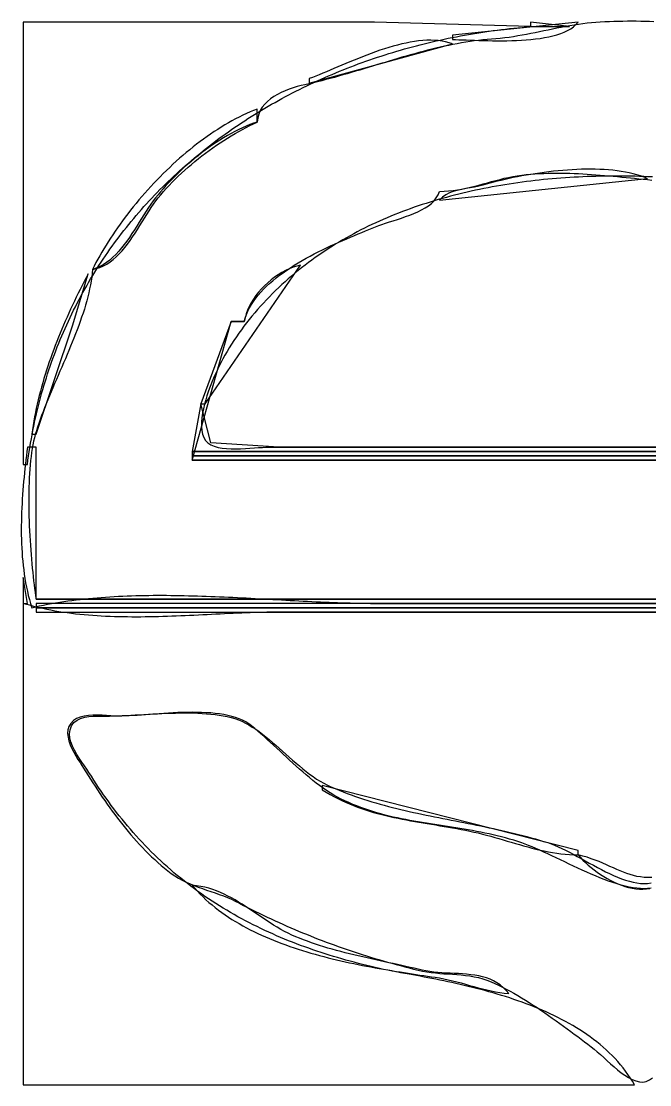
# Model space of a CAD drawing. Extents: x 0 to 287, y 0 to 245.
# Drawn here: x -0.4 to 144.5, y 0 to 245.2 of the extents above; entities that cross this region are included whole.
import ezdxf

# ---------------------------------------------------------------- set-up
doc = ezdxf.new("R2010")
doc.units = 0
for name, color, linetype in [('C137', 137, 'CONTINUOUS'), ('C144', 144, 'CONTINUOUS'), ('C146', 146, 'CONTINUOUS'), ('C152', 152, 'CONTINUOUS'), ('C154', 154, 'CONTINUOUS'), ('C155', 155, 'CONTINUOUS'), ('C156', 156, 'CONTINUOUS'), ('C158', 158, 'CONTINUOUS'), ('C165', 165, 'CONTINUOUS'), ('C166', 166, 'CONTINUOUS'), ('C18', 18, 'CONTINUOUS')]:
    doc.layers.add(name, color=color, linetype=linetype)

msp = doc.modelspace()

# ---------------------------------------------------------------- linework, layer by layer
at = {"layer": 'C137'}
msp.add_lwpolyline([(39, 146), (39, 145), (284, 145), (286, 120), (287, 120), (285, 146), (39, 146)], dxfattribs=at)
at = {"layer": 'C144'}
msp.add_lwpolyline([(51, 176), (48, 176), (41, 157), (42, 157), (64, 189), (63.1328, 188.7893), (62.2618, 188.5101), (61.3913, 188.166), (60.5258, 187.7609), (59.6697, 187.2983), (58.8276, 186.782), (58.0039, 186.2158), (57.203, 185.6033), (56.4295, 184.9483), (55.6877, 184.2545), (54.9822, 183.5256), (54.3173, 182.7654), (53.6977, 181.9774), (53.1277, 181.1656), (52.6118, 180.3335), (52.1544, 179.4849), (51.7601, 178.6236), (51.4333, 177.7531), (51.1784, 176.8774), (51, 176)], dxfattribs=at)
at = {"layer": 'C146'}
msp.add_lwpolyline([(117, 245), (117, 244), (126, 244), (117, 245)], dxfattribs=at)
at = {"layer": 'C152'}
for points in [[(145.4632, 245.1196), (144.4544, 245.1596), (143.4422, 245.1913), (142.4266, 245.2147), (141.4072, 245.2295), (140.384, 245.2356), (139.3568, 245.2326), (138.3254, 245.2206), (137.2896, 245.1992), (136.2493, 245.1683), (135.2042, 245.1277), (134.1543, 245.0772), (133.0994, 245.0166), (132.0393, 244.9459), (131.0462, 244.8639), (130.0532, 244.7614), (129.0601, 244.6402), (128.0668, 244.5021), (127.0731, 244.349), (126.0791, 244.1828), (125.0845, 244.0053), (124.0894, 243.8186), (123.0935, 243.6243), (122.0968, 243.4244), (121.0992, 243.2209), (120.1005, 243.0154), (119.1008, 242.81), (118.0998, 242.6066), (117.0974, 242.4069), (116.0937, 242.2128), (115.0884, 242.0263), (114.0815, 241.8492), (113.0728, 241.6834), (112.0623, 241.5308), (111.0499, 241.3932), (110.0354, 241.2725), (109.0188, 241.1706), (108, 241.0895), (107.0124, 241.0132), (106.0254, 240.9208), (105.039, 240.813), (104.0531, 240.6903), (103.0678, 240.5533), (102.083, 240.4027), (101.0987, 240.2391), (100.115, 240.063), (99.1318, 239.8752), (98.1492, 239.6761), (97.167, 239.4665), (96.1854, 239.2469), (95.2042, 239.0179), (94.2236, 238.7802), (93.2434, 238.5343), (92.2637, 238.2809), (91.2845, 238.0206), (90.3057, 237.7539), (89.3274, 237.4816), (88.3495, 237.2042), (87.3721, 236.9223), (86.3952, 236.6365), (85.4186, 236.3475), (84.4425, 236.0559), (83.4669, 235.7622), (82.4916, 235.4671), (81.5167, 235.1712), (80.5423, 234.8751), (79.5682, 234.5794), (78.5945, 234.2848), (77.6212, 233.9917), (76.6483, 233.701), (75.6757, 233.4131), (74.7035, 233.1286), (73.7317, 232.8482), (72.7602, 232.5726), (71.789, 232.3022), (70.8182, 232.0377), (69.8477, 231.7798), (68.8775, 231.529), (67.9077, 231.286), (66.9381, 231.0513), (65.9689, 230.8256), (65, 230.6095), (64.0996, 230.4004), (63.1794, 230.1581), (62.2497, 229.8804), (61.3206, 229.5649), (60.4028, 229.2094), (59.5064, 228.8116), (58.6418, 228.3691), (57.8194, 227.8797), (57.0495, 227.3411), (56.3425, 226.751), (55.7087, 226.1071), (55.1584, 225.407), (54.7021, 224.6486), (54.35, 223.8295), (54.1125, 222.9473), (54, 222)], [(54, 222), (53.154, 221.7171), (52.3014, 221.401), (51.4436, 221.0529), (50.5816, 220.6742), (49.7166, 220.2662), (48.8498, 219.8303), (47.9823, 219.3679), (47.1154, 218.8803), (46.2502, 218.3688), (45.3879, 217.8349), (44.5296, 217.2798), (43.6765, 216.7049), (42.8299, 216.1117), (41.9908, 215.5013), (41.1605, 214.8753), (40.3401, 214.2349), (39.5308, 213.5815), (38.7338, 212.9165), (37.9502, 212.2412), (37.1812, 211.557), (36.4281, 210.8651), (35.6919, 210.1671), (34.9738, 209.4642), (34.2751, 208.7578), (33.5968, 208.0492), (32.9402, 207.3399), (32.3065, 206.6311), (31.6967, 205.9242), (31.1122, 205.2206), (30.554, 204.5216), (30.0108, 203.8025), (29.4722, 203.045), (28.9363, 202.2544), (28.4013, 201.4364), (27.8653, 200.5964), (27.3266, 199.7399), (26.7834, 198.8724), (26.2338, 197.9995), (25.6761, 197.1267), (25.1084, 196.2594), (24.529, 195.4032), (23.9359, 194.5637), (23.3275, 193.7462), (22.7019, 192.9563), (22.0573, 192.1996), (21.3919, 191.4815), (20.7039, 190.8076), (19.9915, 190.1834), (19.2529, 189.6143), (18.4862, 189.1059), (17.6897, 188.6637), (16.8616, 188.2932), (16, 188), (15.9222, 187.1181), (15.8169, 186.2281), (15.6853, 185.3303), (15.5285, 184.4251), (15.3477, 183.5131), (15.1441, 182.5946), (14.9189, 181.6702), (14.6732, 180.7402), (14.4083, 179.8052), (14.1252, 178.8655), (13.8252, 177.9217), (13.5095, 176.9742), (13.1793, 176.0234), (12.8357, 175.0698), (12.4798, 174.1138), (12.113, 173.156), (11.7363, 172.1966), (11.351, 171.2363), (10.9582, 170.2754), (10.5591, 169.3145), (10.1549, 168.3538), (9.7467, 167.394), (9.3358, 166.4354), (8.9233, 165.4785), (8.5104, 164.5238), (8.0983, 163.5717), (7.6881, 162.6227), (7.2811, 161.6771), (6.8784, 160.7356), (6.4812, 159.7984), (6.0907, 158.8661), (5.7081, 157.9392), (5.3344, 157.018), (4.971, 156.103), (4.619, 155.1947), (4.2796, 154.2935), (3.954, 153.3999), (3.6432, 152.5144), (3.3486, 151.6373), (3.0713, 150.7691), (2.8125, 149.9104), (2.6103, 149.1683), (2.4245, 148.3864), (2.2547, 147.5669), (2.1005, 146.7118), (1.9614, 145.8235), (1.837, 144.904), (1.7268, 143.9555), (1.6305, 142.9802), (1.5475, 141.9803), (1.4775, 140.9579), (1.4199, 139.9151), (1.3745, 138.8542), (1.3406, 137.7773), (1.318, 136.6867), (1.3061, 135.5843), (1.3046, 134.4725), (1.3129, 133.3534), (1.3307, 132.2291), (1.3575, 131.1018), (1.3929, 129.9737), (1.4364, 128.847), (1.4877, 127.7238), (1.5462, 126.6063), (1.6115, 125.4967), (1.6833, 124.397), (1.761, 123.3096), (1.8442, 122.2365), (1.9326, 121.1799), (2.0255, 120.1421), (2.1227, 119.1251), (2.2237, 118.1311), (2.3281, 117.1623), (2.4353, 116.2209), (2.545, 115.309), (2.6568, 114.4287), (2.7702, 113.5824), (2.8847, 112.7721), (3, 112), (248, 112)], [(283, 144), (39, 144), (48, 176), (51, 176), (51.2213, 176.8088), (51.4979, 177.6033), (51.8277, 178.3833), (52.2084, 179.1491), (52.6379, 179.9007), (53.1139, 180.6382), (53.6343, 181.3616), (54.1967, 182.071), (54.7992, 182.7664), (55.4393, 183.4481), (56.115, 184.1159), (56.8241, 184.7701), (57.5642, 185.4106), (58.3333, 186.0376), (59.1292, 186.6511), (59.9496, 187.2511), (60.7923, 187.8379), (61.6552, 188.4113), (62.536, 188.9716), (63.4326, 189.5187), (64.3426, 190.0528), (65.2641, 190.574), (66.1946, 191.0822), (67.1322, 191.5776), (68.0744, 192.0602), (69.0192, 192.5302), (69.9643, 192.9875), (70.9076, 193.4323), (71.8468, 193.8646), (72.7798, 194.2845), (73.7043, 194.6921), (74.6181, 195.0875), (75.5191, 195.4707), (76.405, 195.8417), (77.2736, 196.2008), (78.1228, 196.5478), (78.9504, 196.883), (79.7541, 197.2064), (80.5317, 197.518), (81.281, 197.818), (82, 198.1064), (82.7635, 198.396), (83.5869, 198.6809), (84.4592, 198.9651), (85.3695, 199.2529), (86.3069, 199.5484), (87.2605, 199.8558), (88.2194, 200.1793), (89.1728, 200.5232), (90.1096, 200.8916), (91.019, 201.2886), (91.8901, 201.7185), (92.7121, 202.1854), (93.4739, 202.6936), (94.1647, 203.2473), (94.7736, 203.8505), (95.2897, 204.5076), (95.7021, 205.2227), (96, 206), (97.0612, 206.0315), (98.1067, 206.1058), (99.1378, 206.2184), (100.1562, 206.3651), (101.1635, 206.5418), (102.1612, 206.7441), (103.1509, 206.9679), (104.1341, 207.2088), (105.1124, 207.4627), (106.0874, 207.7253), (107.0607, 207.9923), (108.0338, 208.2595), (109.0083, 208.5227), (109.9857, 208.7777), (110.9676, 209.0201), (111.9556, 209.2457), (112.9513, 209.4503), (113.9562, 209.6297), (114.9719, 209.7796), (116, 209.8958), (117.0189, 209.9845), (118.0355, 210.0582), (119.0498, 210.1175), (120.062, 210.1629), (121.0722, 210.1952), (122.0805, 210.2149), (123.087, 210.2226), (124.0918, 210.2189), (125.095, 210.2046), (126.0968, 210.1801), (127.0972, 210.1462), (128.0965, 210.1033), (129.0946, 210.0522), (130.0917, 209.9935), (131.0879, 209.9278), (132.0833, 209.8556), (133.0781, 209.7777), (134.0723, 209.6946), (135.0661, 209.6069), (136.0596, 209.5153), (137.0529, 209.4204), (138.046, 209.3229), (139.0392, 209.2232), (140.0326, 209.1221), (141.0261, 209.0201), (142.02, 208.9179), (143.0144, 208.8161), (144.0094, 208.7154), (145.005, 208.6162)], [(145.1224, 209.3412), (144.1228, 209.3839), (143.122, 209.4213), (142.1204, 209.4532), (141.1178, 209.4798), (140.1146, 209.5009), (139.1106, 209.5165), (138.106, 209.5265), (137.101, 209.5309), (136.0956, 209.5297), (135.09, 209.5229), (134.0841, 209.5103), (133.0782, 209.4919), (132.0722, 209.4677), (131.0664, 209.4377), (130.0608, 209.4018), (129.0555, 209.36), (128.0505, 209.3122), (127.0461, 209.2583), (126.0423, 209.1984), (125.0391, 209.1324), (124.0368, 209.0603), (123.0353, 208.9819), (122.0348, 208.8974), (121.0354, 208.8065), (120.0371, 208.7094), (119.0401, 208.6058), (118.0445, 208.4959), (117.0504, 208.3795), (116.0578, 208.2567), (115.0669, 208.1273), (114.0777, 207.9913), (113.0904, 207.8487), (112.1051, 207.6995), (111.1218, 207.5435), (110.1406, 207.3809), (109.1617, 207.2114), (108.1851, 207.0351), (107.2109, 206.8519), (106.2393, 206.6618), (105.2703, 206.4648), (104.3041, 206.2607), (103.3406, 206.0496), (102.3801, 205.8314), (101.4226, 205.6061), (100.4682, 205.3736), (99.5171, 205.134), (98.5692, 204.887), (97.6248, 204.6328), (96.6838, 204.3712), (95.7465, 204.1022), (94.8128, 203.8258), (93.8829, 203.5419), (92.957, 203.2505), (92.035, 202.9516), (91.1171, 202.6451), (90.2034, 202.3309), (89.294, 202.009), (88.3889, 201.6795), (87.4883, 201.3421), (86.5923, 200.9969), (85.701, 200.6439), (84.8144, 200.283), (83.9327, 199.9142), (83.0559, 199.5373), (82.1842, 199.1525), (81.3177, 198.7596), (80.4564, 198.3585), (79.6004, 197.9494), (78.7499, 197.532), (77.9049, 197.1064), (77.0656, 196.6725), (76.232, 196.2303), (75.4042, 195.7797), (74.5824, 195.3207), (73.7666, 194.8532), (72.9569, 194.3773), (72.1535, 193.8928), (71.3563, 193.3998), (70.5656, 192.8981), (69.7814, 192.3878), (69.0038, 191.8688), (68.195, 191.3149), (67.3907, 190.7497), (66.5914, 190.1733), (65.7974, 189.5859), (65.0089, 188.9875), (64.2263, 188.3783), (63.45, 187.7583), (62.6803, 187.1277), (61.9175, 186.4866), (61.1619, 185.8351), (60.4139, 185.1733), (59.6738, 184.5013), (58.942, 183.8192), (58.2187, 183.1272), (57.5044, 182.4254), (56.7993, 181.7137), (56.1038, 180.9925), (55.4182, 180.2617), (54.7429, 179.5215), (54.0781, 178.7721), (53.4243, 178.0134), (52.7817, 177.2457), (52.1506, 176.469), (51.5315, 175.6834), (50.9247, 174.8891), (50.3304, 174.0861), (49.7491, 173.2747), (49.181, 172.4548), (48.6264, 171.6266), (48.0858, 170.7902), (47.5595, 169.9457), (47.0477, 169.0933), (46.5508, 168.233), (46.0692, 167.3649), (45.6032, 166.4892), (45.1531, 165.606), (44.7192, 164.7153), (44.3019, 163.8174), (43.9016, 162.9122), (43.5185, 162), (43.2677, 161.3681), (42.9907, 160.6282), (42.6988, 159.7965), (42.4031, 158.8893), (42.1146, 157.9228), (41.8445, 156.9132), (41.6041, 155.8769), (41.4043, 154.8301), (41.2563, 153.789), (41.1713, 152.7699), (41.1604, 151.789), (41.2347, 150.8627), (41.4054, 150.0071), (41.6836, 149.2386), (42.0805, 148.5734), (42.6072, 148.0277), (43.288, 147.5806), (44.0776, 147.2343), (44.9596, 146.9782), (45.9172, 146.8012), (46.9338, 146.6925), (47.9929, 146.6413), (49.0778, 146.6368), (50.1719, 146.6681), (51.2586, 146.7243), (52.3214, 146.7946), (53.3435, 146.8682), (54.3083, 146.9341), (55.1994, 146.9817), (56, 147), (91, 147), (229, 147)], [(144.8364, 45.3345), (143.9606, 45.2376), (143.1828, 45.2068), (142.3734, 45.2294), (141.5345, 45.3023), (140.6684, 45.4227), (139.7772, 45.5875), (138.8631, 45.7937), (137.9283, 46.0385), (136.9751, 46.3188), (136.0056, 46.6317), (135.022, 46.9742), (134.0264, 47.3434), (133.0212, 47.7362), (132.0085, 48.1498), (130.9905, 48.5811), (129.9694, 49.0272), (128.9473, 49.4852), (127.9265, 49.952), (126.9092, 50.4247), (125.8976, 50.9003), (124.8939, 51.3759), (123.9002, 51.8485), (122.9188, 52.3152), (121.9518, 52.7729), (121.0015, 53.2188), (120.07, 53.6497), (119.1596, 54.0629), (118.2724, 54.4553), (117.4106, 54.8239), (116.5765, 55.1658), (115.7722, 55.4781), (115, 55.7577), (114.0652, 56.0725), (113.1273, 56.3699), (112.1864, 56.6507), (111.2428, 56.916), (110.2965, 57.1667), (109.3479, 57.4037), (108.3969, 57.6281), (107.444, 57.8408), (106.4891, 58.0428), (105.5325, 58.2351), (104.5744, 58.4185), (103.6149, 58.5942), (102.6543, 58.7631), (101.6926, 58.926), (100.7302, 59.0841), (99.7671, 59.2382), (98.8035, 59.3894), (97.8397, 59.5386), (96.8757, 59.6868), (95.9119, 59.835), (94.9483, 59.984), (93.9851, 60.135), (93.0225, 60.2888), (92.0607, 60.4465), (91.0999, 60.6089), (90.1402, 60.7771), (89.1818, 60.9521), (88.225, 61.1348), (87.2698, 61.3261), (86.3165, 61.5271), (85.3652, 61.7388), (84.4161, 61.962), (83.4694, 62.1978), (82.5253, 62.4471), (81.584, 62.7109), (80.6456, 62.9902), (79.7102, 63.2859), (78.7782, 63.599), (77.8496, 63.9305), (76.9247, 64.2814), (76.0036, 64.6526), (75.0865, 65.045), (74.1736, 65.4598), (73.317, 65.8791), (72.4708, 66.3294), (71.6345, 66.8088), (70.8077, 67.3154), (69.9898, 67.8473), (69.1806, 68.4027), (68.3795, 68.9797), (67.5862, 69.5764), (66.8001, 70.1909), (66.0209, 70.8215), (65.2481, 71.4661), (64.4813, 72.123), (63.7201, 72.7903), (62.964, 73.4661), (62.2126, 74.1485), (61.4655, 74.8356), (60.7222, 75.5257), (59.9823, 76.2168), (59.2454, 76.907), (58.511, 77.5945), (57.7787, 78.2774), (57.048, 78.9539), (56.3186, 79.622), (55.5901, 80.2799), (54.8618, 80.9258), (54.1335, 81.5577), (53.4048, 82.1738), (52.6751, 82.7723), (52.0341, 83.243), (51.3407, 83.6671), (50.598, 84.0465), (49.8091, 84.3834), (48.9774, 84.6798), (48.1059, 84.9378), (47.198, 85.1596), (46.2567, 85.3471), (45.2853, 85.5024), (44.2871, 85.6278), (43.2651, 85.7251), (42.2226, 85.7966), (41.1629, 85.8443), (40.089, 85.8703), (39.0043, 85.8766), (37.9119, 85.8654), (36.8149, 85.8388), (35.7167, 85.7987), (34.6204, 85.7474), (33.5293, 85.6868), (32.4464, 85.6191), (31.3751, 85.5464), (30.3185, 85.4707), (29.2798, 85.3941), (28.2623, 85.3188), (27.2691, 85.2467), (26.3034, 85.18), (25.3684, 85.1207), (24.4674, 85.071), (23.6035, 85.0329), (22.78, 85.0085), (22, 85), (21.1628, 85.02), (20.2377, 85.0687), (19.2468, 85.129), (18.2122, 85.1837), (17.1561, 85.2158), (16.1006, 85.2079), (15.0678, 85.1432), (14.0799, 85.0044), (13.1591, 84.7743), (12.3275, 84.436), (11.6072, 83.9722), (10.9783, 83.3309), (10.5614, 82.6176), (10.3341, 81.845), (10.274, 81.0254), (10.3589, 80.1714), (10.5662, 79.2954), (10.8736, 78.4101), (11.2588, 77.5279), (11.6994, 76.6613), (12.1731, 75.8228), (12.6574, 75.0249), (13.13, 74.2801), (13.5685, 73.601), (13.9506, 73), (14.4736, 72.161), (15.0006, 71.3228), (15.5318, 70.486), (16.0676, 69.6509), (16.6082, 68.8179), (17.154, 67.9875), (17.7053, 67.1601), (18.2623, 66.3362), (18.8254, 65.5161), (19.395, 64.7003), (19.9712, 63.8893), (20.5545, 63.0834), (21.145, 62.2831), (21.7433, 61.4888), (22.3494, 60.7009), (22.9639, 59.92), (23.5869, 59.1463), (24.2187, 58.3803), (24.8598, 57.6225), (25.5103, 56.8733), (26.1706, 56.1332), (26.8411, 55.4024), (27.5219, 54.6816), (28.2135, 53.971), (28.9162, 53.2712), (29.6302, 52.5825), (30.3558, 51.9055), (31.0934, 51.2404), (31.8433, 50.5878), (32.6057, 49.9481), (33.3811, 49.3217), (34.1697, 48.7091), (34.9731, 48.1392), (35.8123, 47.62), (36.6829, 47.1456), (37.5807, 46.7099), (38.5015, 46.3069), (39.441, 45.9307), (40.395, 45.5752), (41.3593, 45.2345), (42.3297, 44.9025), (43.3018, 44.5732), (44.2715, 44.2407), (45.2345, 43.899), (46.1866, 43.5419), (47.1235, 43.1637), (48.0411, 42.7581), (48.9351, 42.3194), (49.8676, 41.8377), (50.796, 41.3633), (51.7206, 40.8962), (52.6418, 40.4362), (53.5597, 39.9832), (54.4747, 39.5372), (55.3872, 39.098), (56.2973, 38.6655), (57.2054, 38.2396), (58.1119, 37.8201), (59.0169, 37.4071), (59.9208, 37.0004), (60.8239, 36.5998), (61.7265, 36.2054), (62.6289, 35.8169), (63.5314, 35.4342), (64.4343, 35.0573), (65.3379, 34.6861), (66.2425, 34.3204), (67.1483, 33.9602), (68.0558, 33.6053), (68.9651, 33.2556), (69.8767, 32.911), (70.7907, 32.5715), (71.7075, 32.2369), (72.6274, 31.9071), (73.5506, 31.582), (74.4776, 31.2615), (75.4085, 30.9455), (76.3438, 30.6339), (77.2836, 30.3265), (78.2282, 30.0234), (79.1781, 29.7243), (80.1334, 29.4292), (81.0946, 29.1379), (82.0618, 28.8504), (83.0353, 28.5665), (84.0156, 28.2862), (85.0028, 28.0093), (85.9973, 27.7357), (86.9994, 27.4654), (88.0094, 27.1982), (89.0275, 26.934), (90.0541, 26.6727), (91.0895, 26.4143), (92.0818, 26.1936), (93.0757, 26.0171), (94.0708, 25.8775), (95.0667, 25.7676), (96.0631, 25.68), (97.0598, 25.6074), (98.0563, 25.5426), (99.0524, 25.4783), (100.0478, 25.4072), (101.0421, 25.3221), (102.0351, 25.2156), (103.0263, 25.0804), (104.0155, 24.9094), (105.0024, 24.6952), (105.9866, 24.4305), (106.9679, 24.108), (107.9459, 23.7206), (108.8005, 23.3393), (109.6629, 22.9325), (110.5321, 22.5017), (111.4073, 22.0482), (112.2874, 21.5736), (113.1715, 21.0794), (114.0587, 20.5669), (114.9481, 20.0377), (115.8386, 19.4933), (116.7294, 18.9351), (117.6196, 18.3646), (118.5081, 17.7832), (119.394, 17.1924), (120.2764, 16.5938), (121.1543, 15.9887), (122.0269, 15.3786), (122.8931, 14.7651), (123.7521, 14.1495), (124.6028, 13.5334), (125.4444, 12.9182), (126.2759, 12.3054), (127.0963, 11.6964), (127.9048, 11.0927), (128.7003, 10.4959), (129.482, 9.9073), (130.2488, 9.3284), (131, 8.7608), (131.6842, 8.2164), (132.3951, 7.6066), (133.1305, 6.9464), (133.8879, 6.2509), (134.6653, 5.535), (135.4601, 4.8139), (136.2703, 4.1026), (137.0934, 3.4161), (137.9273, 2.7695), (138.7696, 2.1779), (139.618, 1.6563), (140.4703, 1.2197), (141.3242, 0.8832), (142.1774, 0.662), (142.9326, 0.625), (143.6844, 0.7811), (144.4304, 1.1079), (145.168, 1.5834)]]:
    msp.add_lwpolyline(points, dxfattribs=at)
at = {"layer": 'C154'}
for points in [[(99, 242), (99, 241), (99.7194, 240.9947), (100.4962, 240.9804), (101.3259, 240.9587), (102.2041, 240.9316), (103.1264, 240.9009), (104.0882, 240.8686), (105.0852, 240.8364), (106.1129, 240.8064), (107.1669, 240.7803), (108.2426, 240.76), (109.3358, 240.7474), (110.4418, 240.7444), (111.5563, 240.7528), (112.6749, 240.7746), (113.793, 240.8115), (114.9063, 240.8656), (116.0103, 240.9386), (117.1005, 241.0324), (118.1726, 241.1489), (119.222, 241.29), (120.2443, 241.4575), (121.2351, 241.6534), (122.1899, 241.8794), (123.1043, 242.1375), (123.9738, 242.4296), (124.7941, 242.7575), (125.5605, 243.1231), (126.2688, 243.5283), (126.9144, 243.9749), (127.4929, 244.4648), (128, 245), (99, 242)], [(66, 232), (66, 231), (99, 240), (98.2262, 240.2693), (97.4255, 240.4856), (96.5996, 240.6512), (95.75, 240.7682), (94.8784, 240.8388), (93.9865, 240.8653), (93.076, 240.8497), (92.1485, 240.7944), (91.2056, 240.7015), (90.249, 240.5732), (89.2804, 240.4116), (88.3014, 240.2191), (87.3137, 239.9977), (86.319, 239.7497), (85.3188, 239.4772), (84.3149, 239.1826), (83.3089, 238.8679), (82.3024, 238.5353), (81.2972, 238.1871), (80.2949, 237.8255), (79.297, 237.4525), (78.3054, 237.0706), (77.3216, 236.6817), (76.3473, 236.2882), (75.3842, 235.8922), (74.4339, 235.4959), (73.498, 235.1015), (72.5783, 234.7112), (71.6764, 234.3272), (70.7939, 233.9517), (69.9325, 233.5869), (69.0939, 233.235), (68.2796, 232.8981), (67.4915, 232.5785), (66.731, 232.2784), (66, 232)], [(16, 188), (16.8813, 188.1874), (17.7276, 188.4615), (18.5407, 188.8163), (19.3223, 189.2459), (20.0743, 189.7445), (20.7986, 190.3063), (21.4969, 190.9253), (22.1712, 191.5956), (22.8231, 192.3115), (23.4546, 193.067), (24.0674, 193.8563), (24.6635, 194.6735), (25.2445, 195.5128), (25.8124, 196.3682), (26.369, 197.234), (26.916, 198.1042), (27.4554, 198.9729), (27.989, 199.8344), (28.5185, 200.6827), (29.0458, 201.512), (29.5728, 202.3164), (30.1012, 203.09), (30.6329, 203.827), (31.1697, 204.5216), (31.7636, 205.2442), (32.3812, 205.9648), (33.0212, 206.6828), (33.6826, 207.3974), (34.3644, 208.1078), (35.0653, 208.8134), (35.7845, 209.5133), (36.5206, 210.2069), (37.2728, 210.8933), (38.0398, 211.572), (38.8207, 212.2421), (39.6143, 212.9029), (40.4195, 213.5536), (41.2352, 214.1936), (42.0605, 214.8221), (42.8941, 215.4383), (43.735, 216.0415), (44.5821, 216.631), (45.4343, 217.2061), (46.2906, 217.766), (47.1498, 218.31), (48.011, 218.8372), (48.8728, 219.3471), (49.7344, 219.8389), (50.5947, 220.3118), (51.4524, 220.7651), (52.3066, 221.198), (53.1561, 221.6099), (54, 222), (54, 225), (53.167, 224.6735), (52.3337, 224.3257), (51.5004, 223.957), (50.6674, 223.5679), (49.8351, 223.159), (49.0037, 222.7306), (48.1735, 222.2832), (47.345, 221.8174), (46.5183, 221.3337), (45.6938, 220.8324), (44.8719, 220.3141), (44.0528, 219.7793), (43.2368, 219.2285), (42.4243, 218.6621), (41.6156, 218.0806), (40.811, 217.4846), (40.0109, 216.8744), (39.2154, 216.2506), (38.425, 215.6136), (37.64, 214.964), (36.8607, 214.3022), (36.0873, 213.6287), (35.3203, 212.944), (34.5599, 212.2485), (33.8065, 211.5428), (33.0603, 210.8274), (32.3217, 210.1026), (31.5909, 209.3691), (30.8684, 208.6272), (30.1544, 207.8775), (29.4493, 207.1204), (28.7533, 206.3565), (28.0668, 205.5862), (27.3901, 204.8099), (26.7235, 204.0283), (26.0673, 203.2417), (25.4218, 202.4507), (24.7874, 201.6556), (24.1644, 200.8571), (23.5531, 200.0556), (22.9537, 199.2516), (22.3667, 198.4455), (21.7923, 197.6378), (21.2309, 196.8291), (20.6827, 196.0198), (20.1481, 195.2103), (19.6274, 194.4012), (19.1209, 193.593), (18.6289, 192.7862), (18.1518, 191.9811), (17.6898, 191.1783), (17.2434, 190.3784), (16.8127, 189.5816), (16.3981, 188.7887), (16, 188)], [(96, 204), (144, 209), (143.215, 209.3091), (142.4002, 209.5913), (141.5572, 209.8473), (140.6877, 210.0776), (139.7932, 210.283), (138.8754, 210.4642), (137.9358, 210.622), (136.9761, 210.7569), (135.9978, 210.8697), (135.0026, 210.9611), (133.9921, 211.0318), (132.9679, 211.0826), (131.9315, 211.114), (130.8847, 211.1267), (129.829, 211.1216), (128.7659, 211.0993), (127.6972, 211.0604), (126.6244, 211.0057), (125.5492, 210.9359), (124.4731, 210.8517), (123.3977, 210.7537), (122.3247, 210.6427), (121.2556, 210.5194), (120.1921, 210.3845), (119.1358, 210.2386), (118.0882, 210.0825), (117.0511, 209.9168), (116.0259, 209.7423), (115.0143, 209.5597), (114.0179, 209.3696), (113.0384, 209.1728), (112.0772, 208.9699), (111.1361, 208.7616), (110.2166, 208.5487), (109.3204, 208.3319), (108.449, 208.1118), (107.6041, 207.8892), (106.7872, 207.6646), (106, 207.439), (105.0553, 207.196), (104.0806, 206.9963), (103.0881, 206.8208), (102.0903, 206.6505), (101.0997, 206.4662), (100.1285, 206.249), (99.1892, 205.9796), (98.2944, 205.6391), (97.4562, 205.2084), (96.6873, 204.6684), (96, 204)], [(15, 187), (14.534, 186.1056), (14.0719, 185.2086), (13.614, 184.3087), (13.1604, 183.4061), (12.7116, 182.5007), (12.2676, 181.5925), (11.8288, 180.6815), (11.3954, 179.7677), (10.9677, 178.8511), (10.5459, 177.9316), (10.1302, 177.0093), (9.7209, 176.0842), (9.3183, 175.1562), (8.9225, 174.2253), (8.5339, 173.2916), (8.1528, 172.355), (7.7792, 171.4155), (7.4136, 170.4732), (7.0561, 169.5279), (6.7069, 168.5797), (6.3665, 167.6286), (6.0349, 166.6746), (5.7125, 165.7176), (5.3994, 164.7577), (5.096, 163.7948), (4.8025, 162.829), (4.5191, 161.8602), (4.2461, 160.8884), (3.9838, 159.9137), (3.7323, 158.9359), (3.492, 157.9551), (3.263, 156.9714), (3.0457, 155.9846), (2.8402, 154.9948), (2.6469, 154.0019), (2.466, 153.006), (2.2977, 152.0071), (2.1423, 151.005), (2, 150), (3, 150), (11.4252, 174.9961), (15, 187)], [(1, 147), (0.8802, 146.0414), (0.7625, 145.0745), (0.6474, 144.1), (0.5354, 143.1182), (0.427, 142.1298), (0.3227, 141.1351), (0.2231, 140.1347), (0.1287, 139.1292), (0.04, 138.119), (-0.0423, 137.1046), (-0.118, 136.0866), (-0.1864, 135.0654), (-0.247, 134.0416), (-0.2993, 133.0156), (-0.3427, 131.9881), (-0.3768, 130.9594), (-0.4009, 129.9301), (-0.4146, 128.9007), (-0.4174, 127.8717), (-0.4087, 126.8437), (-0.3881, 125.817), (-0.3549, 124.7924), (-0.3087, 123.7701), (-0.2489, 122.7508), (-0.175, 121.735), (-0.0866, 120.7231), (0.0169, 119.7157), (0.1362, 118.7133), (0.2716, 117.7164), (0.4237, 116.7255), (0.593, 115.7411), (0.7801, 114.7637), (0.9855, 113.7939), (1.2096, 112.8321), (1.453, 111.8788), (1.7163, 110.9346), (2, 110), (2.9035, 110.2096), (3.8128, 110.4097), (4.7276, 110.6005), (5.6478, 110.7822), (6.5732, 110.9548), (7.5038, 111.1187), (8.4394, 111.2739), (9.3798, 111.4207), (10.325, 111.5592), (11.2747, 111.6895), (12.2289, 111.8119), (13.1874, 111.9266), (14.1501, 112.0337), (15.1168, 112.1333), (16.0874, 112.2257), (17.0618, 112.311), (18.0398, 112.3895), (19.0214, 112.4612), (20.0063, 112.5263), (20.9944, 112.5851), (21.9856, 112.6377), (22.9798, 112.6842), (23.9768, 112.7249), (24.9765, 112.7599), (25.9787, 112.7894), (26.9834, 112.8135), (27.9904, 112.8325), (28.9995, 112.8465), (30.0106, 112.8557), (31.0235, 112.8602), (32.0383, 112.8603), (33.0546, 112.856), (34.0724, 112.8477), (35.0915, 112.8354), (36.1118, 112.8193), (37.1332, 112.7996), (38.1556, 112.7765), (39.1787, 112.7502), (40.2024, 112.7207), (41.2267, 112.6884), (42.2514, 112.6533), (43.2763, 112.6156), (44.3014, 112.5756), (45.3264, 112.5334), (46.3513, 112.4891), (47.3758, 112.4429), (48.4, 112.3951), (49.4236, 112.3457), (50.4464, 112.295), (51.4685, 112.2431), (52.4896, 112.1902), (53.5096, 112.1365), (54.5283, 112.0822), (55.5457, 112.0273), (56.5615, 111.9722), (57.5757, 111.9169), (58.5882, 111.8617), (59.5987, 111.8067), (60.6071, 111.752), (61.6134, 111.698), (62.6174, 111.6447), (63.6189, 111.5922), (64.6178, 111.5409), (65.6139, 111.4908), (66.6072, 111.4422), (67.5975, 111.3951), (68.5847, 111.3499), (69.5686, 111.3065), (70.5491, 111.2654), (71.526, 111.2265), (72.4993, 111.19), (73.4688, 111.1563), (74.4343, 111.1253), (75.3957, 111.0973), (76.3529, 111.0725), (77.3058, 111.0511), (78.2541, 111.0331), (79.1979, 111.0189), (80.1368, 111.0085), (81.0709, 111.0021), (82, 111), (248, 111)], [(248, 112), (3, 112), (3, 147), (1, 147)], [(39, 145), (39, 144), (283, 144), (283, 100), (284, 100), (284, 145), (39, 145)], [(69, 69), (69, 68), (69.8857, 67.4551), (70.7756, 66.9386), (71.6697, 66.4493), (72.5678, 65.9861), (73.4699, 65.5479), (74.3759, 65.1338), (75.2857, 64.7425), (76.1993, 64.3729), (77.1165, 64.0242), (78.0374, 63.695), (78.9618, 63.3844), (79.8896, 63.0913), (80.8208, 62.8145), (81.7553, 62.5531), (82.693, 62.3059), (83.6339, 62.0719), (84.5779, 61.8499), (85.5249, 61.6389), (86.4748, 61.4378), (87.4276, 61.2456), (88.3831, 61.061), (89.3414, 60.8832), (90.3023, 60.7109), (91.2658, 60.5431), (92.2317, 60.3787), (93.2001, 60.2167), (94.1708, 60.0559), (95.1437, 59.8953), (96.1189, 59.7337), (97.0962, 59.5702), (98.0755, 59.4036), (99.0567, 59.2329), (100.0399, 59.0569), (101.0249, 58.8746), (102.0116, 58.6849), (103, 58.4868), (103.9765, 58.2775), (104.9475, 58.0525), (105.9133, 57.8139), (106.8745, 57.5635), (107.8317, 57.3033), (108.7855, 57.0351), (109.7364, 56.7611), (110.685, 56.483), (111.6318, 56.2028), (112.5774, 55.9225), (113.5224, 55.644), (114.4673, 55.3692), (115.4126, 55.1001), (116.359, 54.8386), (117.307, 54.5866), (118.2571, 54.3462), (119.21, 54.1192), (120.1661, 53.9075), (121.126, 53.7131), (122.0904, 53.538), (123.0596, 53.3841), (124.0344, 53.2533), (125.0153, 53.1475), (126.0028, 53.0688), (126.9975, 53.0189), (128, 53), (128, 54), (69, 69)], [(39, 46), (39.5957, 45.3015), (40.2114, 44.6195), (40.8465, 43.9537), (41.5005, 43.3039), (42.173, 42.6699), (42.8633, 42.0515), (43.571, 41.4483), (44.2956, 40.8602), (45.0365, 40.2868), (45.7933, 39.7281), (46.5653, 39.1837), (47.3521, 38.6535), (48.1533, 38.1371), (48.9681, 37.6343), (49.7963, 37.145), (50.6371, 36.6688), (51.4902, 36.2055), (52.3549, 35.755), (53.2309, 35.3168), (54.1175, 34.891), (55.0142, 34.4771), (55.9206, 34.0749), (56.8361, 33.6843), (57.7602, 33.305), (58.6923, 32.9366), (59.632, 32.5791), (60.5788, 32.2322), (61.5321, 31.8956), (62.4914, 31.5691), (63.4563, 31.2525), (64.4261, 30.9455), (65.4003, 30.6479), (66.3785, 30.3594), (67.3602, 30.0799), (68.3447, 29.809), (69.3317, 29.5466), (70.3205, 29.2924), (71.3108, 29.0461), (72.3018, 28.8076), (73.2932, 28.5766), (74.2844, 28.3529), (75.2749, 28.1362), (76.2642, 27.9263), (77.2518, 27.723), (78.2371, 27.526), (79.2197, 27.335), (80.199, 27.1499), (81.1745, 26.9705), (82.1456, 26.7964), (83.112, 26.6274), (84.073, 26.4634), (85.0281, 26.304), (85.9768, 26.149), (86.9187, 25.9983), (87.8531, 25.8515), (88.7797, 25.7085), (89.6977, 25.5689), (90.6069, 25.4326), (91.5065, 25.2993), (92.3961, 25.1688), (93.2753, 25.0408), (94.1434, 24.9151), (95, 24.7916), (96.0141, 24.6287), (97.0213, 24.4366), (98.0226, 24.2196), (99.019, 23.9821), (100.0115, 23.7283), (101.0012, 23.4627), (101.9892, 23.1895), (102.9764, 22.9131), (103.9639, 22.6379), (104.9528, 22.3683), (105.9441, 22.1084), (106.9387, 21.8628), (107.9379, 21.6358), (108.9425, 21.4316), (109.9538, 21.2547), (110.9725, 21.1093), (112, 21), (111.3837, 21.7567), (110.7211, 22.4234), (110.0155, 23.0061), (109.2702, 23.511), (108.4886, 23.9441), (107.6741, 24.3115), (106.83, 24.6194), (105.9597, 24.8737), (105.0665, 25.0807), (104.1538, 25.2464), (103.2249, 25.3769), (102.2832, 25.4782), (101.3321, 25.5565), (100.3748, 25.618), (99.4149, 25.6685), (98.4555, 25.7144), (97.5001, 25.7615), (96.5521, 25.8162), (95.6147, 25.8843), (94.6914, 25.9721), (93.7855, 26.0857), (92.9003, 26.231), (92.0393, 26.4143), (91.1158, 26.6337), (90.1793, 26.851), (89.231, 27.0665), (88.2718, 27.2808), (87.3027, 27.4944), (86.3247, 27.7078), (85.339, 27.9216), (84.3464, 28.1362), (83.3481, 28.3523), (82.3451, 28.5702), (81.3383, 28.7907), (80.3289, 29.0141), (79.3177, 29.2409), (78.306, 29.4718), (77.2946, 29.7073), (76.2846, 29.9477), (75.277, 30.1938), (74.2729, 30.446), (73.2733, 30.7048), (72.2792, 30.9707), (71.2916, 31.2444), (70.3115, 31.5262), (69.3401, 31.8167), (68.3782, 32.1165), (67.427, 32.4261), (66.4874, 32.7459), (65.5604, 33.0765), (64.6472, 33.4185), (63.7487, 33.7723), (62.8659, 34.1385), (62, 34.5177), (61.129, 34.9276), (60.2717, 35.3648), (59.4265, 35.8263), (58.5921, 36.3089), (57.767, 36.8094), (56.9497, 37.3247), (56.1387, 37.8517), (55.3326, 38.3872), (54.5299, 38.9281), (53.7292, 39.4711), (52.9289, 40.0133), (52.1277, 40.5514), (51.3241, 41.0823), (50.5166, 41.6029), (49.7037, 42.11), (48.884, 42.6005), (48.0561, 43.0712), (47.2184, 43.519), (46.3695, 43.9408), (45.508, 44.3333), (44.6323, 44.6936), (43.7411, 45.0183), (42.8328, 45.3044), (41.906, 45.5488), (40.9592, 45.7483), (39.991, 45.8997), (39, 46)]]:
    msp.add_lwpolyline(points, dxfattribs=at)
at = {"layer": 'C155'}
msp.add_lwpolyline([(3, 111), (3, 110), (248, 110), (225, 111), (176, 111), (3, 111)], dxfattribs=at)
at = {"layer": 'C156'}
msp.add_lwpolyline([(41, 157), (39, 146), (284, 146), (284, 147), (100, 147), (59, 147), (43.3326, 148.0278), (41, 157)], dxfattribs=at)
at = {"layer": 'C158'}
for points in [[(3, 110), (3, 109), (184, 109)], [(248, 110), (3, 110)]]:
    msp.add_lwpolyline(points, dxfattribs=at)
at = {"layer": 'C165'}
for points in [[(128, 53), (128.5225, 52.4082), (129.085, 51.8176), (129.6846, 51.2312), (130.3187, 50.6524), (130.9845, 50.0845), (131.6793, 49.5307), (132.4004, 48.9943), (133.1451, 48.4787), (133.9106, 47.987), (134.6943, 47.5225), (135.4935, 47.0885), (136.3053, 46.6884), (137.1272, 46.3253), (137.9564, 46.0026), (138.7902, 45.7235), (139.6258, 45.4913), (140.4606, 45.3093), (141.2918, 45.1807), (142.1167, 45.1089), (142.9326, 45.0971), (143.7369, 45.1485), (144.5267, 45.2665)], [(144.9517, 47.814), (144.0634, 47.7894), (143.2053, 47.8241), (142.3733, 47.9133), (141.5629, 48.052), (140.7698, 48.2353), (139.9897, 48.4584), (139.2182, 48.7163), (138.4509, 49.004), (137.6837, 49.3168), (136.912, 49.6496), (136.1316, 49.9975), (135.3382, 50.3557), (134.5273, 50.7192), (133.6948, 51.0831), (132.8361, 51.4425), (131.9471, 51.7925), (131.0233, 52.1282), (130.0604, 52.4446), (129.054, 52.7368), (128, 53)]]:
    msp.add_lwpolyline(points, dxfattribs=at)
at = {"layer": 'C166'}
for points in [[(0, 117), (0, 111), (1, 111), (0, 117)], [(0, 111), (0, 0), (141, 0), (140.5119, 0.8147), (140.0013, 1.6114), (139.4687, 2.3904), (138.9147, 3.1518), (138.3399, 3.896), (137.7447, 4.623), (137.1297, 5.3333), (136.4955, 6.027), (135.8426, 6.7043), (135.1717, 7.3656), (134.4831, 8.011), (133.7776, 8.6407), (133.0555, 9.2551), (132.3176, 9.8543), (131.5643, 10.4386), (130.7962, 11.0082), (130.0139, 11.5634), (129.2178, 12.1044), (128.4086, 12.6315), (127.5868, 13.1448), (126.7529, 13.6446), (125.9076, 14.1312), (125.0513, 14.6047), (124.1846, 15.0655), (123.3081, 15.5138), (122.4222, 15.9498), (121.5277, 16.3737), (120.6249, 16.7858), (119.7146, 17.1863), (118.7971, 17.5755), (117.8731, 17.9535), (116.9431, 18.3207), (116.0077, 18.6773), (115.0674, 19.0235), (114.1228, 19.3595), (113.1744, 19.6856), (112.2228, 20.002), (111.2686, 20.309), (110.3122, 20.6068), (109.3542, 20.8956), (108.3953, 21.1757), (107.4359, 21.4473), (106.4765, 21.7107), (105.5178, 21.9661), (104.5603, 22.2136), (103.6046, 22.4537), (102.6511, 22.6864), (101.7005, 22.9121), (100.7533, 23.131), (99.81, 23.3432), (98.8713, 23.5492), (97.9376, 23.749), (97.0095, 23.9429), (96.0875, 24.1313), (95.1723, 24.3142), (94.2643, 24.492), (93.3642, 24.6648), (92.4724, 24.833), (91.5895, 24.9967), (90.7161, 25.1563), (89.8528, 25.3118), (89, 25.4637), (88.0229, 25.6396), (87.0463, 25.8215), (86.0701, 26.0093), (85.0945, 26.2032), (84.1197, 26.4032), (83.1457, 26.6093), (82.1726, 26.8218), (81.2006, 27.0405), (80.2297, 27.2656), (79.2601, 27.4972), (78.2918, 27.7353), (77.3251, 27.9801), (76.3599, 28.2315), (75.3964, 28.4897), (74.4347, 28.7546), (73.475, 29.0265), (72.5172, 29.3053), (71.5616, 29.5912), (70.6083, 29.8842), (69.6573, 30.1843), (68.7087, 30.4917), (67.7628, 30.8064), (66.8195, 31.1285), (65.879, 31.4581), (64.9414, 31.7952), (64.0068, 32.1399), (63.0753, 32.4922), (62.147, 32.8523), (61.2221, 33.2202), (60.3007, 33.5961), (59.3827, 33.9798), (58.4685, 34.3716), (57.558, 34.7715), (56.6514, 35.1795), (55.7488, 35.5958), (54.8503, 36.0205), (53.956, 36.4534), (53.066, 36.8949), (52.1804, 37.3449), (51.2994, 37.8034), (50.423, 38.2707), (49.5514, 38.7466), (48.6846, 39.2314), (47.8228, 39.7251), (46.9661, 40.2277), (46.1146, 40.7393), (45.2684, 41.2601), (44.4276, 41.79), (43.5923, 42.3291), (42.7626, 42.8775), (41.9387, 43.4353), (41.1206, 44.0026), (40.3085, 44.5794), (39.5024, 45.1658), (38.7026, 45.7618), (37.909, 46.3676), (37.1217, 46.9831), (36.341, 47.6086), (35.5669, 48.244), (34.7995, 48.8894), (34.039, 49.5449), (33.2854, 50.2106), (32.5233, 50.8996), (31.7711, 51.5951), (31.0285, 52.2971), (30.2954, 53.0056), (29.5717, 53.7206), (28.8573, 54.4422), (28.1519, 55.1702), (27.4555, 55.9049), (26.7679, 56.6461), (26.089, 57.3938), (25.4186, 58.1482), (24.7566, 58.9093), (24.1028, 59.6769), (23.4572, 60.4513), (22.8196, 61.2322), (22.1898, 62.0199), (21.5677, 62.8143), (20.9531, 63.6154), (20.346, 64.4233), (19.7462, 65.2379), (19.1535, 66.0593), (18.5678, 66.8874), (17.989, 67.7224), (17.4169, 68.5642), (16.8513, 69.4128), (16.2922, 70.2683), (15.7395, 71.1307), (15.1929, 72), (14.7087, 72.7403), (14.1579, 73.538), (13.5685, 74.3842), (12.9685, 75.2702), (12.386, 76.1872), (11.849, 77.1266), (11.3855, 78.0795), (11.0237, 79.0372), (10.7914, 79.991), (10.7168, 80.9321), (10.8279, 81.8518), (11.1824, 82.7853), (11.7315, 83.514), (12.4408, 84.0632), (13.2758, 84.458), (14.2022, 84.7238), (15.1855, 84.8857), (16.1914, 84.969), (17.1853, 84.9988), (18.133, 85.0005), (19, 84.9992), (19.9332, 85.0114), (20.8825, 85.0346), (21.8467, 85.0672), (22.8246, 85.108), (23.8147, 85.1554), (24.816, 85.2082), (25.827, 85.2649), (26.8466, 85.3241), (27.8735, 85.3845), (28.9065, 85.4445), (29.9441, 85.503), (30.9853, 85.5584), (32.0287, 85.6093), (33.0731, 85.6544), (34.1172, 85.6923), (35.1597, 85.7215), (36.1994, 85.7407), (37.2351, 85.7485), (38.2653, 85.7436), (39.289, 85.7244), (40.3048, 85.6896), (41.3115, 85.6378), (42.3077, 85.5677), (43.2923, 85.4777), (44.264, 85.3667), (45.2214, 85.233), (46.1634, 85.0754), (47.0887, 84.8924), (47.9961, 84.6828), (48.8256, 84.4457), (49.6465, 84.1521), (50.4595, 83.8059), (51.2653, 83.4109), (52.0645, 82.9707), (52.8578, 82.4891), (53.6458, 81.97), (54.4292, 81.4171), (55.2087, 80.8341), (55.9849, 80.2249), (56.7586, 79.5932), (57.5303, 78.9428), (58.3008, 78.2774), (59.0707, 77.6009), (59.8406, 76.917), (60.6113, 76.2294), (61.3834, 75.542), (62.1575, 74.8584), (62.9344, 74.1826), (63.7147, 73.5182), (64.499, 72.8691), (65.2881, 72.2389), (66.0826, 71.6315), (66.8831, 71.0507), (67.6904, 70.5001), (68.505, 69.9837), (69.3277, 69.5051), (70.1591, 69.0681), (71, 68.6766), (71.9318, 68.2791), (72.8662, 67.8955), (73.8029, 67.5252), (74.742, 67.1678), (75.6833, 66.8227), (76.6269, 66.4895), (77.5725, 66.1678), (78.5201, 65.857), (79.4697, 65.5568), (80.4211, 65.2665), (81.3743, 64.9857), (82.3291, 64.714), (83.2856, 64.4509), (84.2437, 64.1959), (85.2032, 63.9485), (86.164, 63.7083), (87.1262, 63.4748), (88.0896, 63.2475), (89.0541, 63.0259), (90.0197, 62.8095), (90.9862, 62.598), (91.9537, 62.3907), (92.9219, 62.1873), (93.8909, 61.9873), (94.8606, 61.7901), (95.8309, 61.5954), (96.8016, 61.4025), (97.7728, 61.2112), (98.7443, 61.0208), (99.7161, 60.8309), (100.688, 60.6411), (101.6601, 60.4508), (102.6322, 60.2596), (103.6042, 60.067), (104.5761, 59.8726), (105.5477, 59.6758), (106.5191, 59.4762), (107.4901, 59.2733), (108.4606, 59.0667), (109.4306, 58.8558), (110.4, 58.6402), (111.3687, 58.4194), (112.3366, 58.1929), (113.3037, 57.9603), (114.2698, 57.7211), (115.235, 57.4748), (116.199, 57.221), (117.1618, 56.9591), (118.1235, 56.6887), (119.0837, 56.4093), (120.0426, 56.1204), (121, 55.8217), (121.7769, 55.5538), (122.5781, 55.2393), (123.4018, 54.8828), (124.2458, 54.4894), (125.1083, 54.064), (125.9872, 53.6114), (126.8806, 53.1366), (127.7866, 52.6446), (128.7032, 52.1401), (129.6284, 51.6282), (130.5602, 51.1138), (131.4967, 50.6017), (132.436, 50.097), (133.376, 49.6044), (134.3148, 49.1289), (135.2504, 48.6755), (136.1809, 48.2491), (137.1042, 47.8545), (138.0186, 47.4967), (138.9218, 47.1806), (139.8121, 46.9111), (140.6875, 46.6932), (141.5459, 46.5317), (142.3854, 46.4316), (143.2041, 46.3977), (144, 46.4351), (144.8448, 46.5415)], [(183, 109), (60, 109), (59.0713, 108.9971), (58.1358, 108.9887), (57.1938, 108.9752), (56.2455, 108.9569), (55.2911, 108.9341), (54.331, 108.9072), (53.3653, 108.8765), (52.3944, 108.8423), (51.4184, 108.805), (50.4376, 108.7649), (49.4524, 108.7224), (48.4628, 108.6778), (47.4692, 108.6314), (46.4719, 108.5837), (45.471, 108.5348), (44.4669, 108.4852), (43.4598, 108.4352), (42.4499, 108.3852), (41.4375, 108.3354), (40.4229, 108.2863), (39.4062, 108.2381), (38.3879, 108.1912), (37.368, 108.146), (36.3469, 108.1027), (35.3247, 108.0618), (34.3019, 108.0235), (33.2786, 107.9882), (32.255, 107.9563), (31.2315, 107.9281), (30.2082, 107.9038), (29.1854, 107.8839), (28.1635, 107.8688), (27.1425, 107.8586), (26.1229, 107.8539), (25.1048, 107.8548), (24.0884, 107.8618), (23.0741, 107.8753), (22.0621, 107.8954), (21.0527, 107.9226), (20.046, 107.9573), (19.0424, 107.9997), (18.0421, 108.0502), (17.0454, 108.1091), (16.0525, 108.1768), (15.0636, 108.2537), (14.079, 108.34), (13.099, 108.436), (12.1239, 108.5423), (11.1538, 108.6589), (10.189, 108.7865), (9.2298, 108.9251), (8.2764, 109.0753), (7.3291, 109.2373), (6.3881, 109.4114), (5.4538, 109.5981), (4.5262, 109.7976), (3.6058, 110.0103), (2.6927, 110.2366), (1.7872, 110.4767), (0.8895, 110.7311), (0, 111)]]:
    msp.add_lwpolyline(points, dxfattribs=at)
at = {"layer": 'C18'}
for points in [[(0, 245)], [(0, 245), (0, 143), (1, 143), (1.131, 143.9977), (1.2699, 144.9911), (1.4167, 145.98), (1.5713, 146.9647), (1.7338, 147.9449), (1.904, 148.9207), (2.082, 149.8921), (2.2676, 150.859), (2.461, 151.8216), (2.6619, 152.7797), (2.8704, 153.7333), (3.0865, 154.6825), (3.3101, 155.6272), (3.5412, 156.5675), (3.7797, 157.5033), (4.0256, 158.4346), (4.2789, 159.3614), (4.5395, 160.2837), (4.8074, 161.2014), (5.0826, 162.1147), (5.365, 163.0234), (5.6546, 163.9275), (5.9513, 164.8272), (6.2551, 165.7222), (6.566, 166.6127), (6.8839, 167.4986), (7.2089, 168.38), (7.5407, 169.2567), (7.8796, 170.1288), (8.2253, 170.9964), (8.5778, 171.8593), (8.9372, 172.7176), (9.3034, 173.5712), (9.6763, 174.4202), (10.0559, 175.2646), (10.4421, 176.1043), (10.835, 176.9393), (11.2345, 177.7696), (11.6406, 178.5953), (12.0532, 179.4162), (12.4722, 180.2325), (12.8977, 181.044), (13.3297, 181.8508), (13.768, 182.6529), (14.2126, 183.4503), (14.6635, 184.2429), (15.1207, 185.0307), (15.5841, 185.8138), (16.0537, 186.5921), (16.5295, 187.3656), (17.0114, 188.1344), (17.4993, 188.8983), (17.9934, 189.6575), (18.4934, 190.4118), (18.9993, 191.1613), (19.5113, 191.9059), (20.0291, 192.6457), (20.5527, 193.3807), (21.0822, 194.1108), (21.6175, 194.8361), (22.1585, 195.5564), (22.7053, 196.2719), (23.2577, 196.9825), (23.8157, 197.6882), (24.3794, 198.389), (24.9486, 199.0848), (25.5234, 199.7758), (26.1036, 200.4618), (26.6893, 201.1428), (27.2804, 201.8189), (27.8769, 202.4901), (28.4788, 203.1562), (29.0859, 203.8174), (29.6983, 204.4736), (30.316, 205.1248), (30.9388, 205.771), (31.5668, 206.4122), (32.2, 207.0484), (32.8382, 207.6795), (33.4815, 208.3056), (34.1298, 208.9267), (34.783, 209.5427), (35.4412, 210.1536), (36.1043, 210.7595), (36.7723, 211.3603), (37.4451, 211.956), (38.1227, 212.5466), (38.805, 213.132), (39.4921, 213.7124), (40.1839, 214.2877), (40.8803, 214.8578), (41.5813, 215.4227), (42.2869, 215.9826), (42.997, 216.5372), (43.7116, 217.0867), (44.4307, 217.631), (45.1542, 218.1702), (45.8821, 218.7041), (46.6143, 219.2329), (47.3509, 219.7564), (48.0917, 220.2747), (48.8368, 220.7878), (49.5861, 221.2957), (50.3395, 221.7983), (51.0971, 222.2956), (51.8588, 222.7877), (52.6245, 223.2745), (53.3943, 223.7561), (54.168, 224.2323), (54.9457, 224.7033), (55.7273, 225.1689), (56.5128, 225.6293), (57.3021, 226.0843), (58.0952, 226.534), (58.8921, 226.9784), (59.6927, 227.4174), (60.4969, 227.851), (61.3049, 228.2793), (62.1164, 228.7022), (62.9316, 229.1198), (63.7503, 229.5319), (64.5725, 229.9387), (65.3981, 230.34), (66.2272, 230.7359), (67.0597, 231.1264), (67.8955, 231.5115), (68.7347, 231.8911), (69.5771, 232.2653), (70.4228, 232.634), (71.2718, 232.9973), (72.1238, 233.355), (72.9791, 233.7073), (73.8374, 234.0541), (74.6988, 234.3954), (75.5632, 234.7312), (76.4306, 235.0615), (77.301, 235.3862), (78.1743, 235.7054), (79.0504, 236.0191), (79.9294, 236.3272), (80.8113, 236.6297), (81.6958, 236.9267), (82.5832, 237.2181), (83.4732, 237.5039), (84.3659, 237.7841), (85.2612, 238.0588), (86.1591, 238.3278), (87.0595, 238.5911), (87.9624, 238.8489), (88.8679, 239.101), (89.7757, 239.3475), (90.686, 239.5883), (91.5986, 239.8234), (92.5136, 240.0529), (93.4309, 240.2767), (94.3504, 240.4948), (95.2721, 240.7072), (96.196, 240.9139), (97.1221, 241.1148), (98.0503, 241.3101), (98.9805, 241.4996), (99.9128, 241.6834), (100.8471, 241.8614), (101.7833, 242.0337), (102.7215, 242.2002), (103.6615, 242.3609), (104.6034, 242.5159), (105.5472, 242.665), (106.4927, 242.8084), (107.4399, 242.9459), (108.3888, 243.0777), (109.3394, 243.2036), (110.2917, 243.3236), (111.2455, 243.4378), (112.2009, 243.5462), (113.1578, 243.6487), (114.1162, 243.7454), (115.0761, 243.8361), (116.0373, 243.921), (117, 244), (81, 245), (0, 245)]]:
    msp.add_lwpolyline(points, dxfattribs=at)

doc.saveas('drawing.dxf')
